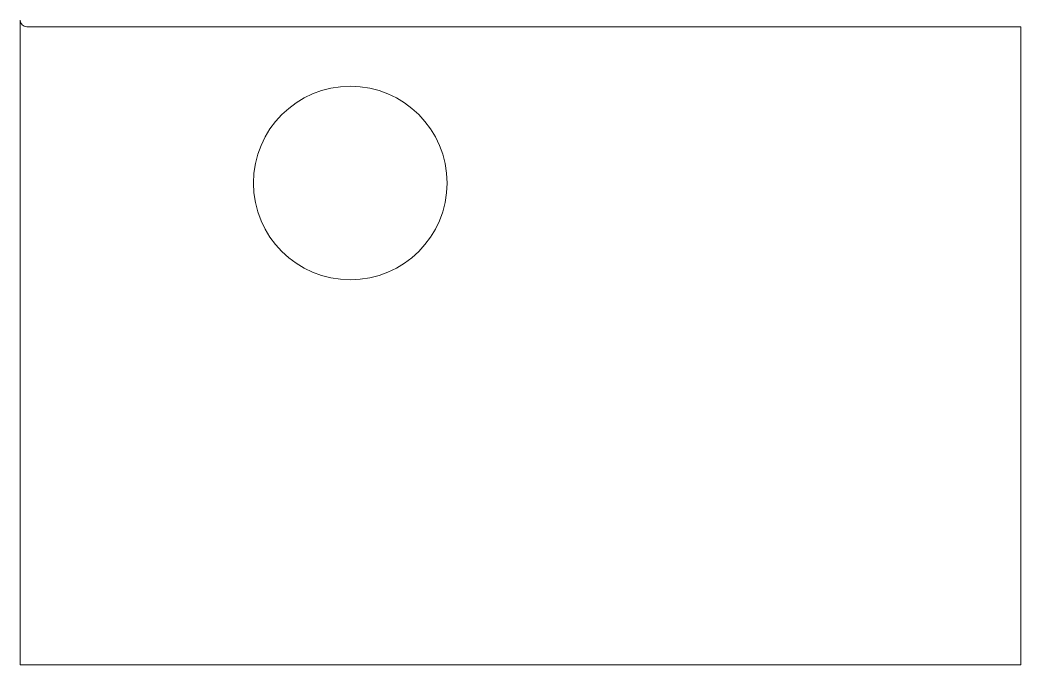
# Model space of a CAD drawing. Header units: inches. Extents: x 101 to 249, y 46 to 141.
import ezdxf

# ---------------------------------------------------------------- set-up
doc = ezdxf.new("R2010")
doc.units = ezdxf.units.IN
doc.layers.get('0').update_dxf_attribs({"lineweight": 0})

msp = doc.modelspace()

# ---------------------------------------------------------------- linework, layer by layer
for p, q in [((101, 45.93), (101, 141.25)), ((102, 140.25), (248.89, 140.25)), ((248.89, 140.25), (248.89, 45.93)), ((248.89, 45.93), (101, 45.93))]:
    msp.add_line(p, q)
msp.add_circle((149.79, 117.16), 14.3)
msp.add_arc((102, 141.25), 1, 180, 270)

doc.saveas('drawing.dxf')
